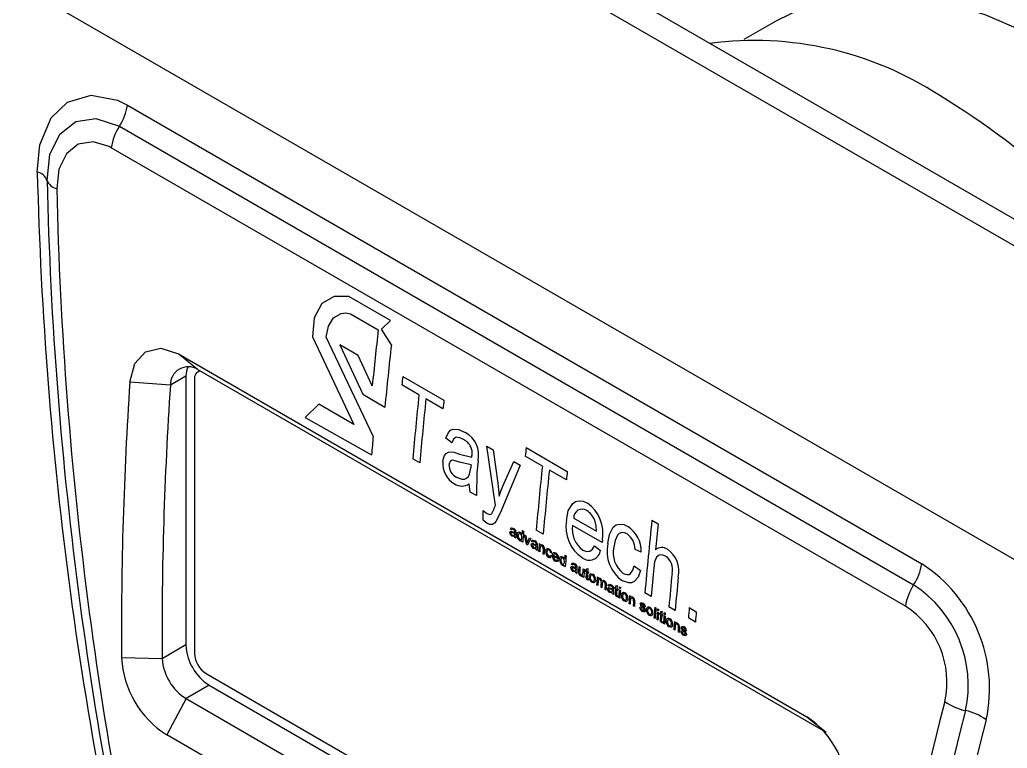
# Model space of a CAD drawing. Header units: millimetres. Extents: x 75 to 2075, y 25 to 1460.
# Drawn here: x 1611.8 to 1711.8, y 571.6 to 645.3 of the extents above; entities that cross this region are included whole.
import ezdxf

# ---------------------------------------------------------------- set-up
doc = ezdxf.new("R2010")
doc.units = ezdxf.units.MM
doc.header["$LTSCALE"] = 5

msp = doc.modelspace()

# ---------------------------------------------------------------- linework, layer by layer
at = {"color": 7, "linetype": 'Continuous', "lineweight": 25}
for p, q in [((1744.441, 606.723), (1640.732, 666.593)), ((1742.084, 605.363), (1638.375, 665.233)), ((1715.501, 588.944), (1611.792, 648.814)), ((1688.415, 645.245), (1685.139, 643.354)), ((1622.701, 636.692), (1703.137, 590.257)), ((1621.883, 634.56), (1702.32, 588.125)), ((1701.498, 585.959), (1621.062, 632.394)), ((1649.35, 614.9), (1645.123, 617.34)), ((1645.273, 615.577), (1648.098, 613.947)), ((1648.436, 614.017), (1649.35, 614.9)), ((1641.448, 613.255), (1645.617, 604.365)), ((1647.587, 603.197), (1642.835, 613.212)), ((1649.426, 612.437), (1648.436, 614.017)), ((1646.056, 611.353), (1644.218, 612.413)), ((1644.218, 612.413), (1646.537, 607.424)), ((1627.853, 611.507), (1691.493, 574.768)), ((1629.808, 609.937), (1627.853, 611.507)), ((1647.496, 608.285), (1646.056, 611.353)), ((1628.624, 609.253), (1627.05, 608.345)), ((1628.624, 609.253), (1628.624, 582.035)), ((1693.187, 573.35), (1629.808, 609.937)), ((1629.912, 609.744), (1629.84, 609.703)), ((1630.046, 609.8), (1629.912, 609.744)), ((1650.579, 609.233), (1654.746, 606.828)), ((1627.05, 608.345), (1622.946, 608.635)), ((1629.495, 608.94), (1629.495, 581.177)), ((1652.219, 607.372), (1650.489, 608.371)), ((1646.537, 607.424), (1648.771, 606.134)), ((1642.068, 606.414), (1640.687, 605.07)), ((1645.617, 604.365), (1642.068, 606.414)), ((1654.656, 605.965), (1652.926, 606.964)), ((1640.687, 605.07), (1647.423, 601.281)), ((1655.557, 602.511), (1654.937, 602.97)), ((1659.098, 602.184), (1659.753, 601.806)), ((1659.957, 596.16), (1659.098, 602.184)), ((1656.338, 601.355), (1657.573, 601.044)), ((1659.753, 601.806), (1660.201, 598.424)), ((1664.719, 600.156), (1662.989, 601.155)), ((1663.08, 602.017), (1667.246, 599.612)), ((1652.304, 600.473), (1651.597, 600.882)), ((1657.5, 600.281), (1656.325, 600.558)), ((1662.479, 600.233), (1660.547, 595.62)), ((1660.716, 598.106), (1661.823, 600.611)), ((1661.823, 600.611), (1662.479, 600.233)), ((1658.088, 599.475), (1658.043, 597.16)), ((1667.156, 598.749), (1665.426, 599.748)), ((1657.414, 597.523), (1657.322, 598.349)), ((1658.043, 597.16), (1657.414, 597.523)), ((1658.738, 594.666), (1658.739, 595.661)), ((1658.739, 595.661), (1659.07, 595.37)), ((1659.131, 594.34), (1658.738, 594.666)), ((1670.769, 592.42), (1667.781, 594.145)), ((1667.897, 594.883), (1670.212, 593.547)), ((1675.816, 594.665), (1676.445, 594.302)), ((1661.593, 593.683), (1661.476, 593.766)), ((1661.722, 593.504), (1661.943, 593.437)), ((1661.933, 593.323), (1661.726, 593.383)), ((1662.045, 593.188), (1662.041, 592.842)), ((1662.688, 593.619), (1662.818, 593.544)), ((1662.917, 593.173), (1663.04, 593.102)), ((1663.105, 592.228), (1662.917, 593.173)), ((1663.04, 593.102), (1663.149, 592.536)), ((1664.804, 593.257), (1664.097, 593.666)), ((1661.923, 592.91), (1661.909, 593.034)), ((1662.041, 592.842), (1661.923, 592.91)), ((1662.725, 592.447), (1662.607, 592.516)), ((1663.23, 592.156), (1663.105, 592.228)), ((1663.149, 592.536), (1663.181, 592.349)), ((1663.181, 592.349), (1663.236, 592.476)), ((1663.552, 592.806), (1663.23, 592.156)), ((1663.236, 592.476), (1663.429, 592.877)), ((1663.429, 592.877), (1663.552, 592.806)), ((1663.751, 592.438), (1663.634, 592.52)), ((1663.88, 592.258), (1664.101, 592.191)), ((1664.091, 592.077), (1663.884, 592.137)), ((1664.396, 592.319), (1664.502, 592.258)), ((1669.99, 592.066), (1670.61, 591.608)), ((1670.795, 592.654), (1670.769, 592.42)), ((1664.081, 591.665), (1664.067, 591.788)), ((1664.199, 591.596), (1664.081, 591.665)), ((1664.204, 591.943), (1664.199, 591.596)), ((1664.447, 591.454), (1664.329, 591.522)), ((1664.883, 591.202), (1664.765, 591.27)), ((1665.533, 591.14), (1665.65, 591.057)), ((1665.661, 591.335), (1665.542, 591.389)), ((1665.863, 591.143), (1666.268, 590.91)), ((1667.004, 591.127), (1667.134, 591.052)), ((1674.74, 591.437), (1674.101, 591.705)), ((1666.377, 590.728), (1665.846, 591.034)), ((1666.237, 590.689), (1666.354, 590.606)), ((1666.38, 590.762), (1666.377, 590.728)), ((1667.772, 590.116), (1667.655, 590.199)), ((1667.041, 589.956), (1666.923, 590.024)), ((1667.902, 589.937), (1668.122, 589.869)), ((1668.112, 589.755), (1667.905, 589.815)), ((1668.103, 589.343), (1668.088, 589.467)), ((1668.221, 589.275), (1668.103, 589.343)), ((1668.225, 589.621), (1668.221, 589.275)), ((1668.417, 589.998), (1668.535, 589.929)), ((1668.842, 589.752), (1668.972, 589.678)), ((1669.174, 589.441), (1669.092, 589.489)), ((1669.101, 589.603), (1669.184, 589.555)), ((1669.201, 589.754), (1669.326, 589.772)), ((1669.41, 589.305), (1669.292, 589.373)), ((1669.302, 589.487), (1669.42, 589.419)), ((1674.026, 590.037), (1674.646, 589.579)), ((1668.905, 588.88), (1668.787, 588.948)), ((1669.375, 588.594), (1669.285, 588.646)), ((1669.31, 588.751), (1669.361, 588.721)), ((1669.361, 588.721), (1669.375, 588.594)), ((1670.332, 588.056), (1670.214, 588.124)), ((1670.281, 588.922), (1670.387, 588.861)), ((1671.487, 587.972), (1671.37, 588.054)), ((1672.173, 588.039), (1672.298, 588.056)), ((1670.744, 587.818), (1670.626, 587.886)), ((1671.157, 587.58), (1671.039, 587.648)), ((1671.616, 587.792), (1671.837, 587.725)), ((1671.827, 587.611), (1671.62, 587.671)), ((1671.817, 587.199), (1671.803, 587.322)), ((1671.935, 587.131), (1671.817, 587.199)), ((1671.94, 587.477), (1671.935, 587.131)), ((1672.146, 587.726), (1672.064, 587.773)), ((1672.073, 587.887), (1672.156, 587.839)), ((1672.382, 587.589), (1672.264, 587.657)), ((1672.274, 587.771), (1672.392, 587.703)), ((1672.51, 587.635), (1672.627, 587.567)), ((1672.64, 587.71), (1672.522, 587.778)), ((1672.535, 587.934), (1672.653, 587.866)), ((1675.732, 586.949), (1675.103, 587.312)), ((1672.347, 586.878), (1672.257, 586.93)), ((1672.281, 587.035), (1672.333, 587.006)), ((1672.333, 587.006), (1672.347, 586.878)), ((1672.56, 586.77), (1672.442, 586.838)), ((1673.598, 586.171), (1673.48, 586.239)), ((1673.547, 587.036), (1673.653, 586.975)), ((1674.034, 585.919), (1673.916, 585.987)), ((1674.574, 585.861), (1674.693, 585.807)), ((1675.003, 585.67), (1674.887, 585.783)), ((1675.157, 585.883), (1675.037, 585.937)), ((1676.108, 585.872), (1676.226, 585.804)), ((1676.378, 585.402), (1676.495, 585.334)), ((1676.508, 585.477), (1676.39, 585.545)), ((1676.403, 585.701), (1676.521, 585.633)), ((1676.686, 585.105), (1676.604, 585.152)), ((1676.613, 585.266), (1676.696, 585.218)), ((1676.713, 585.418), (1676.838, 585.435)), ((1676.814, 585.15), (1676.932, 585.082)), ((1677.18, 585.089), (1677.062, 585.157)), ((1677.075, 585.313), (1677.193, 585.245)), ((1678.17, 585.542), (1677.541, 585.905)), ((1679.599, 585.817), (1680.307, 585.408)), ((1676.134, 584.707), (1676.016, 584.775)), ((1676.428, 584.537), (1676.31, 584.605)), ((1676.887, 584.257), (1676.797, 584.309)), ((1676.922, 584.968), (1676.804, 585.036)), ((1676.822, 584.414), (1676.873, 584.385)), ((1676.873, 584.385), (1676.887, 584.257)), ((1677.101, 584.149), (1676.983, 584.217)), ((1677.05, 585.014), (1677.168, 584.946)), ((1678.087, 584.415), (1678.194, 584.354)), ((1680.214, 584.362), (1679.506, 584.77)), ((1678.138, 583.55), (1678.02, 583.618)), ((1678.575, 583.298), (1678.457, 583.366)), ((1678.736, 583.458), (1678.855, 583.404)), ((1679.165, 583.267), (1679.05, 583.379)), ((1679.319, 583.48), (1679.2, 583.534)), ((1628.624, 582.035), (1626.208, 580.641)), ((1626.208, 580.641), (1622.098, 580.725)), ((1630.673, 579.136), (1694.555, 542.258)), ((1630.981, 577.953), (1628.644, 576.603)), ((1630.981, 577.953), (1694.561, 541.249)), ((1628.644, 576.603), (1626.68, 572.933)), ((1628.644, 576.603), (1692.283, 539.865)), ((1691.493, 574.768), (1693.448, 573.199)), ((1690.319, 536.195), (1626.68, 572.933))]:
    msp.add_line(p, q, dxfattribs=at)
at = {"color": 7, "linetype": 'Continuous', "lineweight": 25, "flags": 128}
for points in [[(1756.816, 573.038), (1756.603, 577.918), (1755.968, 582.991), (1754.918, 588.205), (1753.462, 593.503), (1751.618, 598.829), (1749.404, 604.126), (1746.844, 609.34), (1743.964, 614.414), (1740.796, 619.294), (1737.374, 623.93), (1733.732, 628.271), (1729.911, 632.272), (1725.95, 635.89), (1721.891, 639.087), (1717.778, 641.829), (1713.654, 644.087), (1709.563, 645.837), (1705.547, 647.061), (1701.651, 647.745), (1697.915, 647.883), (1694.378, 647.472), (1691.078, 646.517), (1688.415, 645.245)], [(1613.571, 629.927), (1613.814, 632.674), (1614.964, 635.413), (1616.614, 636.994), (1619.02, 637.706), (1621.692, 637.191), (1622.701, 636.692)], [(1614.556, 629.085), (1614.854, 631.711), (1615.868, 633.777), (1617.478, 635.044), (1619.487, 635.358), (1621.883, 634.56)], [(1621.062, 632.394), (1620.849, 632.511), (1619.218, 633), (1617.714, 632.747), (1616.517, 631.784), (1615.764, 630.226), (1615.541, 628.248)], [(1645.123, 617.34), (1643.621, 617.331), (1642.371, 616.613), (1641.603, 615.175), (1641.448, 613.255)], [(1642.835, 613.212), (1643.05, 614.327), (1643.576, 615.153), (1644.342, 615.605), (1644.8, 615.659), (1645.273, 615.577)], [(1622.946, 608.635), (1623.433, 610.523), (1624.539, 611.735), (1626.09, 612.084), (1627.853, 611.507)], [(1654.937, 602.97), (1655.207, 603.564), (1655.414, 603.773), (1655.668, 603.891), (1656.266, 603.845), (1656.889, 603.561)], [(1656.722, 602.848), (1656.35, 603.023), (1655.991, 603.065), (1655.84, 602.992), (1655.722, 602.861), (1655.557, 602.511)], [(1654.631, 600.604), (1654.69, 600.934), (1654.81, 601.214), (1654.989, 601.422), (1655.216, 601.55), (1655.472, 601.589), (1655.76, 601.549), (1656.338, 601.355)], [(1657.573, 601.044), (1657.576, 601.072), (1657.578, 601.099), (1657.581, 601.126), (1657.584, 601.153), (1657.586, 601.181), (1657.589, 601.208), (1657.592, 601.235), (1657.594, 601.262)], [(1656.325, 600.558), (1655.658, 600.742), (1655.509, 600.709), (1655.387, 600.618), (1655.304, 600.47), (1655.278, 600.38), (1655.264, 600.282)], [(1656.03, 599.023), (1656.568, 598.832), (1656.822, 598.84), (1657.05, 598.924), (1657.233, 599.095), (1657.355, 599.346), (1657.47, 599.964)], [(1660.201, 598.424), (1660.282, 597.757), (1660.346, 597.096)], [(1660.346, 597.096), (1660.519, 597.611), (1660.716, 598.106)], [(1667.166, 594.654), (1667.348, 595.609), (1667.767, 596.343), (1668.083, 596.557), (1668.454, 596.646), (1668.862, 596.593), (1669.281, 596.407)], [(1659.07, 595.37), (1659.366, 595.261), (1659.5, 595.282), (1659.559, 595.312), (1659.61, 595.358)], [(1660.547, 595.62), (1660.048, 594.583), (1659.88, 594.378), (1659.669, 594.245), (1659.41, 594.231), (1659.131, 594.34)], [(1670.212, 593.547), (1670.182, 594.103), (1670.025, 594.676)], [(1671.338, 592.298), (1671.509, 593.235), (1671.901, 593.97), (1672.205, 594.189), (1672.567, 594.278), (1672.965, 594.225), (1673.17, 594.149), (1673.374, 594.044)], [(1661.422, 593.419), (1661.433, 593.473), (1661.457, 593.515), (1661.49, 593.541), (1661.532, 593.554), (1661.623, 593.542), (1661.722, 593.504)], [(1661.476, 593.766), (1661.526, 593.857), (1661.564, 593.883), (1661.61, 593.894), (1661.712, 593.874), (1661.816, 593.823)], [(1661.726, 593.383), (1661.614, 593.42), (1661.585, 593.419), (1661.563, 593.408), (1661.548, 593.388), (1661.54, 593.358)], [(1661.79, 593.719), (1661.721, 593.751), (1661.67, 593.761), (1661.647, 593.756), (1661.627, 593.741), (1661.593, 593.683)], [(1661.909, 593.034), (1661.782, 593.012), (1661.642, 593.058)], [(1661.679, 593.156), (1661.768, 593.12), (1661.852, 593.122), (1661.884, 593.141), (1661.908, 593.177), (1661.929, 593.275)], [(1661.929, 593.275), (1661.93, 593.281), (1661.93, 593.287), (1661.931, 593.293), (1661.931, 593.299), (1661.932, 593.305), (1661.932, 593.311), (1661.933, 593.317), (1661.933, 593.323)], [(1661.943, 593.437), (1661.943, 593.441), (1661.943, 593.445), (1661.944, 593.449), (1661.944, 593.453), (1661.944, 593.457), (1661.945, 593.461), (1661.945, 593.465), (1661.945, 593.469)], [(1662.045, 593.188), (1662.047, 593.211), (1662.049, 593.233), (1662.051, 593.256), (1662.053, 593.278), (1662.055, 593.301), (1662.057, 593.323), (1662.059, 593.345), (1662.061, 593.368)], [(1662.157, 593.193), (1662.184, 593.335), (1662.25, 593.44), (1662.298, 593.471), (1662.354, 593.48), (1662.413, 593.47), (1662.478, 593.441)], [(1662.479, 593.321), (1662.435, 593.339), (1662.395, 593.341), (1662.358, 593.329), (1662.328, 593.304), (1662.294, 593.235), (1662.275, 593.124)], [(1673.305, 593.275), (1673.023, 593.393), (1672.751, 593.41), (1672.511, 593.323), (1672.316, 593.147), (1672.076, 592.605), (1671.968, 591.95)], [(1662.437, 592.718), (1662.48, 592.7), (1662.518, 592.696), (1662.556, 592.706), (1662.586, 592.728), (1662.626, 592.801), (1662.643, 592.897)], [(1662.607, 592.516), (1662.608, 592.529), (1662.61, 592.542), (1662.611, 592.556), (1662.612, 592.569), (1662.613, 592.582), (1662.614, 592.596), (1662.615, 592.609), (1662.616, 592.622)], [(1663.58, 592.174), (1663.591, 592.227), (1663.615, 592.269), (1663.648, 592.295), (1663.69, 592.308), (1663.781, 592.296), (1663.88, 592.258)], [(1663.634, 592.52), (1663.684, 592.611), (1663.722, 592.637), (1663.768, 592.648), (1663.87, 592.628), (1663.974, 592.577)], [(1663.884, 592.137), (1663.772, 592.175), (1663.743, 592.173), (1663.721, 592.162), (1663.706, 592.142), (1663.698, 592.112)], [(1663.948, 592.473), (1663.879, 592.505), (1663.828, 592.516), (1663.805, 592.51), (1663.785, 592.496), (1663.751, 592.438)], [(1664.087, 592.029), (1664.088, 592.035), (1664.088, 592.041), (1664.089, 592.047), (1664.089, 592.053), (1664.09, 592.059), (1664.09, 592.065), (1664.091, 592.071), (1664.091, 592.077)], [(1664.101, 592.191), (1664.101, 592.195), (1664.101, 592.199), (1664.102, 592.203), (1664.102, 592.207), (1664.102, 592.211), (1664.103, 592.215), (1664.103, 592.219), (1664.104, 592.223)], [(1664.204, 591.943), (1664.205, 591.965), (1664.207, 591.987), (1664.209, 592.01), (1664.211, 592.032), (1664.213, 592.055), (1664.215, 592.077), (1664.217, 592.1), (1664.219, 592.122)], [(1664.685, 592.048), (1664.639, 592.068), (1664.599, 592.076), (1664.565, 592.071), (1664.536, 592.054), (1664.515, 592.024), (1664.499, 591.985), (1664.483, 591.889)], [(1664.493, 592.144), (1664.494, 592.158), (1664.495, 592.172), (1664.496, 592.186), (1664.497, 592.201), (1664.499, 592.215), (1664.5, 592.229), (1664.501, 592.243), (1664.502, 592.258)], [(1668.829, 591.634), (1669.199, 591.494), (1669.536, 591.535), (1669.8, 591.747), (1669.903, 591.897), (1669.99, 592.066)], [(1664.067, 591.788), (1663.94, 591.766), (1663.8, 591.812)], [(1663.837, 591.91), (1663.927, 591.874), (1664.01, 591.876), (1664.042, 591.896), (1664.066, 591.931), (1664.087, 592.029)], [(1665.058, 591.519), (1665.088, 591.667), (1665.12, 591.73), (1665.161, 591.771), (1665.215, 591.793), (1665.277, 591.797), (1665.409, 591.749)], [(1665.399, 591.635), (1665.353, 591.656), (1665.311, 591.663), (1665.271, 591.657), (1665.237, 591.635), (1665.212, 591.601), (1665.194, 591.556), (1665.176, 591.453)], [(1665.344, 591.04), (1665.41, 591.016), (1665.442, 591.017), (1665.469, 591.027), (1665.507, 591.069), (1665.533, 591.14)], [(1665.73, 591.124), (1665.762, 591.275), (1665.796, 591.336), (1665.84, 591.377), (1665.896, 591.399), (1665.96, 591.402), (1666.095, 591.353)], [(1666.231, 591.082), (1666.166, 591.175), (1666.086, 591.239)], [(1677.176, 591.04), (1676.925, 591.146), (1676.684, 591.163), (1676.469, 591.091), (1676.295, 590.936), (1676.091, 590.445), (1675.999, 589.861)], [(1666.354, 590.606), (1666.303, 590.52), (1666.224, 590.477), (1666.127, 590.483), (1666.026, 590.527)], [(1666.473, 590.702), (1666.501, 590.843), (1666.566, 590.949), (1666.614, 590.979), (1666.67, 590.988), (1666.729, 590.978), (1666.795, 590.949)], [(1666.795, 590.83), (1666.751, 590.848), (1666.711, 590.85), (1666.674, 590.838), (1666.644, 590.812), (1666.61, 590.743), (1666.591, 590.633)], [(1666.753, 590.227), (1666.796, 590.209), (1666.834, 590.205), (1666.872, 590.215), (1666.903, 590.236), (1666.942, 590.31), (1666.959, 590.405)], [(1666.923, 590.024), (1666.925, 590.037), (1666.926, 590.051), (1666.927, 590.064), (1666.928, 590.077), (1666.929, 590.091), (1666.93, 590.104), (1666.931, 590.117), (1666.932, 590.131)], [(1667.655, 590.199), (1667.705, 590.29), (1667.744, 590.316), (1667.79, 590.326), (1667.892, 590.306), (1667.996, 590.256)], [(1667.969, 590.152), (1667.901, 590.184), (1667.849, 590.194), (1667.826, 590.189), (1667.806, 590.174), (1667.772, 590.116)], [(1667.601, 589.852), (1667.612, 589.906), (1667.636, 589.948), (1667.669, 589.974), (1667.712, 589.987), (1667.802, 589.975), (1667.902, 589.937)], [(1667.905, 589.815), (1667.793, 589.853), (1667.764, 589.852), (1667.742, 589.841), (1667.728, 589.82), (1667.72, 589.79)], [(1668.088, 589.467), (1667.962, 589.445), (1667.821, 589.491)], [(1667.859, 589.588), (1667.948, 589.552), (1668.031, 589.555), (1668.063, 589.574), (1668.088, 589.609), (1668.108, 589.708)], [(1668.108, 589.708), (1668.109, 589.714), (1668.109, 589.72), (1668.11, 589.726), (1668.11, 589.732), (1668.111, 589.738), (1668.111, 589.743), (1668.112, 589.749), (1668.112, 589.755)], [(1668.122, 589.869), (1668.122, 589.873), (1668.123, 589.877), (1668.123, 589.881), (1668.123, 589.885), (1668.124, 589.89), (1668.124, 589.894), (1668.124, 589.898), (1668.125, 589.902)], [(1668.225, 589.621), (1668.227, 589.644), (1668.229, 589.666), (1668.231, 589.688), (1668.232, 589.711), (1668.234, 589.733), (1668.236, 589.756), (1668.238, 589.778), (1668.24, 589.8)], [(1668.61, 589.155), (1668.682, 589.129), (1668.714, 589.132), (1668.745, 589.145)], [(1668.787, 588.948), (1668.788, 588.963), (1668.789, 588.978), (1668.79, 588.993), (1668.792, 589.007), (1668.793, 589.022), (1668.794, 589.037), (1668.795, 589.052), (1668.797, 589.067)], [(1669.092, 589.489), (1669.093, 589.503), (1669.094, 589.517), (1669.095, 589.531), (1669.097, 589.546), (1669.098, 589.56), (1669.099, 589.574), (1669.1, 589.588), (1669.101, 589.603)], [(1669.184, 589.555), (1669.186, 589.58), (1669.188, 589.605), (1669.19, 589.63), (1669.193, 589.655), (1669.195, 589.68), (1669.197, 589.705), (1669.199, 589.73), (1669.201, 589.754)], [(1669.41, 589.305), (1669.411, 589.319), (1669.413, 589.333), (1669.414, 589.348), (1669.415, 589.362), (1669.416, 589.376), (1669.417, 589.39), (1669.419, 589.405), (1669.42, 589.419)], [(1669.457, 588.979), (1669.488, 589.128), (1669.52, 589.189), (1669.565, 589.23), (1669.62, 589.251), (1669.683, 589.254), (1669.816, 589.205)], [(1669.803, 589.093), (1669.756, 589.113), (1669.713, 589.12), (1669.674, 589.112), (1669.639, 589.091), (1669.614, 589.06), (1669.593, 589.014), (1669.575, 588.912)], [(1674.646, 589.579), (1674.42, 588.919), (1674.026, 588.458), (1673.761, 588.341), (1673.468, 588.312), (1672.831, 588.524)], [(1672.901, 589.283), (1673.109, 589.19), (1673.305, 589.156), (1673.497, 589.188), (1673.659, 589.276), (1673.891, 589.603), (1674.026, 590.037)], [(1669.252, 588.901), (1669.25, 588.857), (1669.256, 588.811)], [(1670.106, 588.613), (1670.076, 588.461), (1670.044, 588.398), (1670, 588.356), (1669.945, 588.333), (1669.882, 588.33), (1669.747, 588.379)], [(1669.759, 588.491), (1669.806, 588.471), (1669.849, 588.465), (1669.888, 588.472), (1669.923, 588.494), (1669.949, 588.526), (1669.968, 588.568), (1669.988, 588.673)], [(1670.564, 588.654), (1670.517, 588.675), (1670.476, 588.681), (1670.441, 588.672), (1670.414, 588.649), (1670.384, 588.583), (1670.366, 588.47)], [(1670.377, 588.748), (1670.378, 588.762), (1670.38, 588.776), (1670.381, 588.79), (1670.382, 588.804), (1670.383, 588.818), (1670.384, 588.833), (1670.386, 588.847), (1670.387, 588.861)], [(1670.975, 588.416), (1670.901, 588.442), (1670.866, 588.44), (1670.837, 588.426), (1670.815, 588.401), (1670.799, 588.365), (1670.783, 588.281)], [(1671.37, 588.054), (1671.42, 588.145), (1671.458, 588.171), (1671.504, 588.182), (1671.606, 588.162), (1671.71, 588.112)], [(1671.684, 588.007), (1671.615, 588.04), (1671.564, 588.05), (1671.541, 588.044), (1671.521, 588.03), (1671.487, 587.972)], [(1671.316, 587.708), (1671.327, 587.762), (1671.351, 587.803), (1671.384, 587.83), (1671.426, 587.842), (1671.517, 587.83), (1671.616, 587.792)], [(1671.62, 587.671), (1671.508, 587.709), (1671.479, 587.707), (1671.457, 587.697), (1671.442, 587.676), (1671.434, 587.646)], [(1671.803, 587.322), (1671.676, 587.3), (1671.536, 587.346)], [(1671.573, 587.444), (1671.663, 587.408), (1671.746, 587.41), (1671.778, 587.43), (1671.802, 587.465), (1671.823, 587.563)], [(1671.823, 587.563), (1671.824, 587.569), (1671.824, 587.575), (1671.825, 587.581), (1671.825, 587.587), (1671.826, 587.593), (1671.826, 587.599), (1671.827, 587.605), (1671.827, 587.611)], [(1671.837, 587.725), (1671.837, 587.729), (1671.837, 587.733), (1671.838, 587.737), (1671.838, 587.741), (1671.839, 587.745), (1671.839, 587.749), (1671.839, 587.753), (1671.84, 587.757)], [(1671.94, 587.477), (1671.941, 587.499), (1671.943, 587.522), (1671.945, 587.544), (1671.947, 587.566), (1671.949, 587.589), (1671.951, 587.611), (1671.953, 587.634), (1671.955, 587.656)], [(1672.064, 587.773), (1672.065, 587.787), (1672.066, 587.802), (1672.067, 587.816), (1672.068, 587.83), (1672.07, 587.844), (1672.071, 587.859), (1672.072, 587.873), (1672.073, 587.887)], [(1672.156, 587.839), (1672.158, 587.864), (1672.16, 587.889), (1672.162, 587.914), (1672.164, 587.939), (1672.166, 587.964), (1672.169, 587.989), (1672.171, 588.014), (1672.173, 588.039)], [(1672.224, 587.185), (1672.222, 587.142), (1672.227, 587.095)], [(1672.382, 587.589), (1672.383, 587.604), (1672.384, 587.618), (1672.386, 587.632), (1672.387, 587.646), (1672.388, 587.661), (1672.389, 587.675), (1672.39, 587.689), (1672.392, 587.703)], [(1672.522, 587.778), (1672.523, 587.797), (1672.525, 587.817), (1672.527, 587.836), (1672.528, 587.856), (1672.53, 587.876), (1672.532, 587.895), (1672.533, 587.915), (1672.535, 587.934)], [(1672.64, 587.71), (1672.641, 587.729), (1672.643, 587.749), (1672.645, 587.768), (1672.646, 587.788), (1672.648, 587.808), (1672.65, 587.827), (1672.651, 587.847), (1672.653, 587.866)], [(1672.723, 587.093), (1672.754, 587.243), (1672.787, 587.303), (1672.831, 587.344), (1672.886, 587.365), (1672.95, 587.368), (1673.083, 587.319)], [(1673.07, 587.207), (1673.022, 587.227), (1672.979, 587.234), (1672.94, 587.226), (1672.906, 587.205), (1672.88, 587.174), (1672.86, 587.128), (1672.841, 587.026)], [(1673.373, 586.727), (1673.343, 586.575), (1673.31, 586.513), (1673.267, 586.47), (1673.212, 586.448), (1673.149, 586.444), (1673.013, 586.493)], [(1673.026, 586.605), (1673.073, 586.585), (1673.116, 586.579), (1673.155, 586.587), (1673.19, 586.608), (1673.216, 586.64), (1673.234, 586.682), (1673.254, 586.788)], [(1673.836, 586.765), (1673.79, 586.786), (1673.75, 586.793), (1673.716, 586.789), (1673.687, 586.771), (1673.666, 586.741), (1673.651, 586.702), (1673.635, 586.606)], [(1673.644, 586.861), (1673.645, 586.875), (1673.646, 586.889), (1673.647, 586.904), (1673.649, 586.918), (1673.65, 586.932), (1673.651, 586.946), (1673.652, 586.961), (1673.653, 586.975)], [(1674.626, 586.19), (1674.637, 586.242), (1674.658, 586.281), (1674.689, 586.306), (1674.729, 586.318), (1674.808, 586.31), (1674.907, 586.266)], [(1674.901, 586.15), (1674.838, 586.179), (1674.791, 586.186), (1674.773, 586.181), (1674.76, 586.171), (1674.75, 586.155), (1674.745, 586.134)], [(1674.774, 586.045), (1674.817, 585.999), (1674.895, 585.926)], [(1675.151, 585.524), (1675.14, 585.468), (1675.116, 585.424), (1675.083, 585.396), (1675.039, 585.381), (1674.942, 585.392), (1674.842, 585.437)], [(1674.86, 585.547), (1674.919, 585.519), (1674.966, 585.51), (1674.99, 585.515), (1675.01, 585.526), (1675.025, 585.547), (1675.032, 585.577)], [(1675.259, 585.63), (1675.29, 585.779), (1675.322, 585.84), (1675.367, 585.88), (1675.422, 585.902), (1675.485, 585.904), (1675.618, 585.856)], [(1675.605, 585.743), (1675.558, 585.764), (1675.515, 585.77), (1675.476, 585.763), (1675.441, 585.742), (1675.416, 585.71), (1675.395, 585.665), (1675.377, 585.562)], [(1675.908, 585.264), (1675.878, 585.112), (1675.846, 585.049), (1675.802, 585.006), (1675.747, 584.984), (1675.684, 584.981), (1675.549, 585.03)], [(1675.561, 585.142), (1675.608, 585.122), (1675.651, 585.116), (1675.69, 585.123), (1675.725, 585.144), (1675.751, 585.176), (1675.77, 585.218), (1675.79, 585.324)], [(1676.39, 585.545), (1676.391, 585.564), (1676.393, 585.584), (1676.395, 585.604), (1676.396, 585.623), (1676.398, 585.643), (1676.4, 585.662), (1676.401, 585.682), (1676.403, 585.701)], [(1676.508, 585.477), (1676.509, 585.496), (1676.511, 585.516), (1676.513, 585.535), (1676.514, 585.555), (1676.516, 585.575), (1676.518, 585.594), (1676.519, 585.614), (1676.521, 585.633)], [(1676.604, 585.152), (1676.605, 585.166), (1676.606, 585.181), (1676.607, 585.195), (1676.609, 585.209), (1676.61, 585.223), (1676.611, 585.238), (1676.612, 585.252), (1676.613, 585.266)], [(1676.696, 585.218), (1676.698, 585.243), (1676.7, 585.268), (1676.702, 585.293), (1676.704, 585.318), (1676.707, 585.343), (1676.709, 585.368), (1676.711, 585.393), (1676.713, 585.418)], [(1676.922, 584.968), (1676.923, 584.983), (1676.925, 584.997), (1676.926, 585.011), (1676.927, 585.025), (1676.928, 585.04), (1676.929, 585.054), (1676.931, 585.068), (1676.932, 585.082)], [(1677.062, 585.157), (1677.064, 585.176), (1677.065, 585.196), (1677.067, 585.215), (1677.069, 585.235), (1677.07, 585.255), (1677.072, 585.274), (1677.074, 585.294), (1677.075, 585.313)], [(1677.18, 585.089), (1677.182, 585.108), (1677.183, 585.128), (1677.185, 585.147), (1677.187, 585.167), (1677.188, 585.187), (1677.19, 585.206), (1677.192, 585.226), (1677.193, 585.245)], [(1676.764, 584.564), (1676.762, 584.521), (1676.768, 584.474)], [(1677.264, 584.472), (1677.294, 584.622), (1677.327, 584.682), (1677.372, 584.723), (1677.427, 584.744), (1677.49, 584.747), (1677.623, 584.698)], [(1677.61, 584.586), (1677.563, 584.606), (1677.519, 584.613), (1677.481, 584.605), (1677.446, 584.584), (1677.42, 584.553), (1677.4, 584.507), (1677.382, 584.405)], [(1677.913, 584.106), (1677.883, 583.954), (1677.851, 583.892), (1677.807, 583.849), (1677.752, 583.827), (1677.689, 583.823), (1677.553, 583.872)], [(1677.566, 583.984), (1677.613, 583.964), (1677.656, 583.958), (1677.695, 583.966), (1677.73, 583.987), (1677.756, 584.019), (1677.775, 584.061), (1677.794, 584.167)], [(1678.376, 584.144), (1678.33, 584.165), (1678.29, 584.172), (1678.256, 584.168), (1678.227, 584.15), (1678.206, 584.12), (1678.191, 584.081), (1678.175, 583.985)], [(1678.184, 584.24), (1678.185, 584.254), (1678.186, 584.268), (1678.188, 584.283), (1678.189, 584.297), (1678.19, 584.311), (1678.191, 584.325), (1678.192, 584.34), (1678.194, 584.354)], [(1678.789, 583.787), (1678.8, 583.839), (1678.821, 583.878), (1678.852, 583.903), (1678.892, 583.915), (1678.97, 583.907), (1679.07, 583.863)], [(1679.064, 583.747), (1679.001, 583.776), (1678.954, 583.783), (1678.936, 583.778), (1678.923, 583.768), (1678.913, 583.752), (1678.908, 583.731)], [(1678.937, 583.642), (1678.98, 583.596), (1679.058, 583.523)], [(1679.314, 583.121), (1679.303, 583.065), (1679.279, 583.02), (1679.246, 582.992), (1679.201, 582.978), (1679.105, 582.989), (1679.005, 583.034)], [(1679.023, 583.143), (1679.082, 583.116), (1679.129, 583.107), (1679.152, 583.111), (1679.173, 583.123), (1679.187, 583.143), (1679.195, 583.174)]]:
    msp.add_lwpolyline(points, dxfattribs=at)
at = {"color": 7, "linetype": 'Continuous', "lineweight": 25}
for centre, radius, start, end in [((1686.2, 608.854), 34.391, 56.94036, 97.53532), ((1663.707, 569.89), 79.354, 35.59693, 58.67579), ((1617.515, 637.458), 5.242, 326.44051, 351.59826), ((1626.233, 631.671), 5.222, 146.40645, 172.03996), ((2003.986, 639.189), 390.525, 181.35899, 193.93401), ((1613.273, 628.582), 1.378, 21.40708, 77.51346), ((2006.031, 637.976), 391.576, 181.30109, 193.87179), ((1615.834, 629.591), 1.375, 201.59997, 257.7122), ((2008.06, 636.76), 392.61, 181.24232, 193.80938), ((2071.214, 566.099), 425.813, 173.54818, 174.31436), ((2070.912, 565.468), 424.095, 173.64134, 174.49756), ((1628.862, 608.391), 1.813, 58.54242, 181.46598), ((1630.748, 609.331), 2.125, 154.34292, 182.10032), ((1630.216, 609.059), 0.731, 100.35262, 189.41599), ((2072.895, 564.587), 424.669, 173.96517, 174.08218), ((1996.321, 583.32), 374.232, 176.12132, 180.39735), ((1997.671, 583.217), 371.472, 176.12132, 180.39735), ((2068.432, 564.216), 418.445, 174.08027, 174.97305), ((2069.14, 563.808), 418.445, 174.08027, 174.97305), ((2077.062, 562.181), 424.669, 173.96517, 174.08218), ((2057.334, 567.167), 411.328, 174.97483, 175.24263), ((1655.69, 601.274), 2.582, 346.62047, 62.31946), ((1655.864, 601.228), 1.834, 28.07227, 62.10549), ((1656.151, 601.488), 1.461, 351.10908, 24.35846), ((2085.395, 557.37), 424.669, 173.96517, 174.08218), ((1656.985, 600.399), 2.363, 175.04391, 240.56551), ((1656.615, 600.242), 1.352, 178.27965, 244.35142), ((2072.866, 561.058), 417.213, 174.60549, 174.64927), ((2074.028, 560.644), 417.749, 174.50095, 174.66648), ((2080.932, 557), 418.445, 174.08027, 174.97305), ((2081.64, 556.591), 418.445, 174.08027, 174.97305), ((2089.562, 554.965), 424.669, 173.96517, 174.08218), ((1656.568, 599.537), 1.408, 238.1082, 302.41401), ((1651.746, 599.236), 8.769, 333.74793, 339.46384), ((1667.125, 593.356), 3.736, 349.16341, 54.75336), ((1668.737, 594.942), 0.842, 55.94228, 183.99531), ((1668.124, 593.893), 2.056, 22.37533, 58.1571), ((1670.916, 594.009), 3.805, 170.23512, 235.37478), ((1670.372, 593.752), 2.621, 171.37687, 233.918), ((2092.661, 550.578), 419.17, 173.96272, 174.9725), ((2097.272, 549.81), 423.172, 173.96489, 174.32366), ((1661.814, 593.411), 0.393, 178.70295, 243.95949), ((1661.773, 593.369), 0.233, 182.76891, 246.3064), ((1661.63, 593.414), 0.345, 31.72302, 62.33065), ((1661.642, 593.437), 0.424, 350.64001, 65.77487), ((1661.738, 593.497), 0.209, 352.27412, 27.89042), ((1662.768, 593.117), 0.616, 172.84738, 235.46553), ((1662.681, 593.051), 0.412, 169.71833, 233.73011), ((1662.25, 593.077), 0.43, 19.60215, 57.80388), ((1662.232, 592.982), 0.419, 348.28146, 54.02581), ((2072.406, 558.416), 411.228, 175.08924, 175.14481), ((2071.943, 558.392), 410.632, 175.08919, 175.24275), ((1672.245, 591.75), 1.857, 358.58745, 55.1911), ((1671.738, 591.526), 3.003, 358.29813, 56.97576), ((1662.51, 592.728), 0.149, 232.4339, 315.25092), ((1663.972, 592.165), 0.393, 178.70295, 243.95949), ((1663.931, 592.123), 0.233, 182.76891, 246.3064), ((1663.788, 592.168), 0.345, 31.72302, 62.33065), ((1663.8, 592.191), 0.424, 350.64001, 65.77487), ((1663.896, 592.251), 0.209, 352.27412, 27.89042), ((2073.293, 557.487), 410.378, 175.13105, 175.24278), ((1664.608, 592.01), 0.177, 50.89948, 130.88818), ((1664.502, 591.775), 0.431, 348.54807, 59.65524), ((1674.99, 591.561), 3.726, 168.59316, 234.59023), ((2073.104, 557.445), 410.07, 175.18179, 175.2428), ((1664.541, 591.817), 0.272, 346.75102, 58.17287), ((2073.464, 557.258), 410.112, 175.17487, 175.2428), ((2073.585, 557.189), 410.115, 175.17437, 175.2428), ((1665.657, 591.437), 0.605, 172.23252, 237.70466), ((1665.574, 591.374), 0.406, 168.71914, 235.40322), ((1665.457, 591.075), 0.193, 230.43275, 354.65876), ((1665.229, 591.372), 0.313, 2.96147, 57.06394), ((1665.153, 591.31), 0.509, 2.8185, 59.83897), ((1666.338, 591.054), 0.613, 173.45408, 239.35985), ((1665.997, 591.138), 0.134, 48.51969, 177.70469), ((1665.773, 590.834), 0.611, 353.30802, 58.18772), ((1665.9, 590.921), 0.369, 358.24461, 25.9536), ((2076.722, 555.925), 411.228, 175.08924, 175.14481), ((2076.259, 555.9), 410.632, 175.08919, 175.24275), ((1669.469, 591.783), 1.155, 231.71089, 351.24222), ((1674.493, 591.337), 2.599, 166.36642, 232.21293), ((1676.821, 590.898), 1.004, 55.98658, 130.10972), ((1675.882, 589.523), 2.669, 346.68568, 55.78281), ((1666.273, 590.998), 0.429, 175.175, 236.51873), ((1666.119, 590.739), 0.129, 230.33123, 336.73763), ((1667.084, 590.625), 0.616, 172.84738, 235.46553), ((1666.997, 590.559), 0.412, 169.71833, 233.73011), ((1666.826, 590.236), 0.149, 232.4339, 315.25092), ((1666.566, 590.586), 0.43, 19.60215, 57.80388), ((1666.548, 590.49), 0.419, 348.28146, 54.02581), ((1667.809, 589.846), 0.345, 31.72302, 62.33065), ((1667.822, 589.869), 0.424, 350.64001, 65.77487), ((1676.33, 589.706), 1.58, 344.36547, 57.61829), ((1697.951, 591.023), 5.242, 326.44051, 351.59826), ((1694.943, 577.615), 15.066, 347.86946, 57.04873), ((1667.994, 589.843), 0.393, 178.70295, 243.95949), ((1667.952, 589.802), 0.233, 182.76891, 246.3064), ((1667.918, 589.93), 0.209, 352.27412, 27.89042), ((1668.798, 589.423), 0.43, 168.93926, 238.87273), ((2077.574, 555.144), 410.638, 175.13107, 175.19993), ((1668.786, 589.399), 0.301, 162.8662, 234.31096), ((2077.734, 555.072), 410.681, 175.13107, 175.19289), ((1668.679, 589.19), 0.17, 232.35348, 313.55069), ((1668.568, 589.305), 0.239, 317.97799, 5.01094), ((2078.054, 554.894), 410.694, 175.13107, 175.1908), ((2077.869, 554.846), 410.378, 175.13105, 175.24278), ((2078.178, 554.715), 410.475, 175.14702, 175.21082), ((2078.282, 554.648), 410.461, 175.14702, 175.21316), ((2079.117, 554.577), 411.299, 175.09124, 175.13108), ((1669.576, 588.743), 0.417, 350.39344, 57.02182), ((1669.495, 588.681), 0.615, 353.66199, 58.53395), ((2089.562, 550.558), 415.427, 174.5712, 174.97461), ((2091.76, 549.479), 415.818, 174.50746, 174.97447), ((1669.426, 588.91), 0.3, 165.45822, 241.86942), ((1669.36, 588.851), 0.112, 200.94749, 243.12734), ((1670.07, 588.905), 0.617, 173.11885, 238.4299), ((1669.986, 588.842), 0.418, 170.34089, 237.03083), ((2079.178, 554.09), 410.378, 175.13105, 175.24278), ((2078.97, 554.049), 410.051, 175.18485, 175.2428), ((1670.491, 588.615), 0.175, 52.28846, 130.44803), ((1670.436, 588.452), 0.239, 348.33586, 57.55542), ((1670.419, 588.428), 0.371, 11.75043, 61.17219), ((2079.353, 553.872), 410.14, 175.17023, 175.24279), ((2079.425, 553.808), 410.093, 175.1779, 175.2428), ((1670.904, 588.372), 0.179, 53.52362, 132.51684), ((1670.837, 588.207), 0.251, 346.81353, 56.53584), ((1670.82, 588.179), 0.387, 351.91546, 60.5441), ((2079.753, 553.635), 410.127, 175.17244, 175.2428), ((2079.907, 553.564), 410.163, 175.16642, 175.24279), ((1671.536, 587.725), 0.424, 350.64001, 65.77487), ((2082.089, 552.862), 411.299, 175.09124, 175.13108), ((2092.381, 549.117), 415.81, 174.50869, 174.97448), ((1706.669, 585.236), 5.222, 146.40645, 172.03996), ((1695.742, 577.955), 12.112, 347.7469, 57.10893), ((1671.708, 587.699), 0.393, 178.70295, 243.95949), ((1671.667, 587.657), 0.233, 182.76891, 246.3064), ((1671.524, 587.702), 0.345, 31.72302, 62.33065), ((1671.632, 587.785), 0.209, 352.27412, 27.89042), ((1672.398, 587.195), 0.3, 165.45822, 241.86942), ((2081.15, 553), 410.475, 175.14702, 175.21082), ((2081.253, 552.933), 410.461, 175.14702, 175.21316), ((1672.332, 587.135), 0.112, 200.94749, 243.12734), ((2081.407, 552.804), 410.378, 175.13105, 175.24278), ((2081.525, 552.736), 410.378, 175.13105, 175.24278), ((1673.336, 587.019), 0.617, 173.11885, 238.4299), ((1672.843, 586.857), 0.417, 350.39344, 57.02182), ((1672.762, 586.795), 0.615, 353.66199, 58.53395), ((1673.253, 586.956), 0.418, 170.34089, 237.03083), ((2082.444, 552.205), 410.378, 175.13105, 175.24278), ((2082.255, 552.162), 410.07, 175.18179, 175.2428), ((1673.759, 586.727), 0.177, 50.89948, 130.88818), ((1673.692, 586.534), 0.272, 346.75102, 58.17287), ((1673.653, 586.492), 0.431, 348.54807, 59.65524), ((2082.616, 551.975), 410.112, 175.17487, 175.2428), ((2082.736, 551.907), 410.115, 175.17437, 175.2428), ((1675.1, 586.206), 0.474, 181.99323, 243.37079), ((1674.882, 586.13), 0.137, 178.28509, 218.21739), ((1674.788, 585.928), 0.249, 2.10953, 63.05441), ((1674.706, 585.862), 0.451, 2.62474, 63.51955), ((1675.082, 585.887), 0.51, 182.89426, 241.88478), ((1675.004, 585.823), 0.311, 182.83915, 242.5675), ((1674.699, 585.518), 0.452, 0.75252, 64.28312), ((1674.89, 585.583), 0.142, 357.55605, 37.53444), ((1675.872, 585.556), 0.617, 173.11885, 238.4299), ((1675.788, 585.492), 0.418, 170.34089, 237.03083), ((1675.378, 585.394), 0.417, 350.39344, 57.02182), ((1675.297, 585.331), 0.615, 353.66199, 58.53395), ((2085.233, 550.72), 410.632, 175.08919, 175.24275), ((2085.351, 550.651), 410.632, 175.08919, 175.24275), ((2085.275, 550.571), 410.378, 175.13105, 175.24278), ((2085.393, 550.503), 410.378, 175.13105, 175.24278), ((2085.69, 550.379), 410.475, 175.14702, 175.21082), ((2086.629, 550.241), 411.299, 175.09124, 175.13108), ((2091.762, 548.521), 413.846, 174.82947, 174.97496), ((2092.469, 548.112), 413.846, 174.82947, 174.97496), ((1696.541, 578.265), 9.153, 347.75699, 57.20978), ((1676.938, 584.574), 0.3, 165.45822, 241.86942), ((2085.794, 550.312), 410.461, 175.14702, 175.21316), ((1676.872, 584.514), 0.112, 200.94749, 243.12734), ((2085.947, 550.183), 410.378, 175.13105, 175.24278), ((2086.065, 550.115), 410.378, 175.13105, 175.24278), ((1677.877, 584.398), 0.617, 173.11885, 238.4299), ((1677.793, 584.335), 0.418, 170.34089, 237.03083), ((1677.383, 584.236), 0.417, 350.39344, 57.02182), ((1677.302, 584.174), 0.615, 353.66199, 58.53395), ((2086.985, 549.584), 410.378, 175.13105, 175.24278), ((1678.299, 584.106), 0.177, 50.89948, 130.88818), ((1678.232, 583.913), 0.272, 346.75102, 58.17287), ((1678.193, 583.871), 0.431, 348.54807, 59.65524), ((2086.795, 549.541), 410.07, 175.18179, 175.2428), ((2087.156, 549.354), 410.112, 175.17487, 175.2428), ((2087.277, 549.286), 410.115, 175.17437, 175.2428), ((1679.245, 583.484), 0.51, 182.89426, 241.88478), ((1679.263, 583.803), 0.474, 181.99323, 243.37079), ((1679.166, 583.42), 0.311, 182.83915, 242.5675), ((1679.045, 583.727), 0.137, 178.28509, 218.21739), ((1678.862, 583.115), 0.452, 0.75252, 64.28312), ((1678.951, 583.525), 0.249, 2.10953, 63.05441), ((1678.869, 583.459), 0.451, 2.62474, 63.51955), ((1679.053, 583.18), 0.142, 357.55605, 37.53444), ((1633.742, 582.268), 5.123, 182.60548, 237.39452), ((1632.053, 581.294), 2.561, 182.60548, 237.39452), ((1631.982, 581.294), 9.9, 183.29465, 237.61807), ((1631.392, 581.015), 5.197, 184.12803, 238.07494), ((2033.951, 490.054), 339.606, 165.28384, 177.66511), ((1708.574, 580.401), 5.114, 232.85239, 258.77435), ((2034.522, 489.599), 338.011, 165.29784, 177.70043), ((1706.596, 570.372), 5.108, 52.97283, 78.90896), ((1686.374, 567.093), 9.225, 357.54232, 56.30168), ((2035.275, 489.117), 336.599, 165.31441, 177.73188)]:
    msp.add_arc(centre, radius, start, end, dxfattribs=at)

doc.saveas('drawing.dxf')
